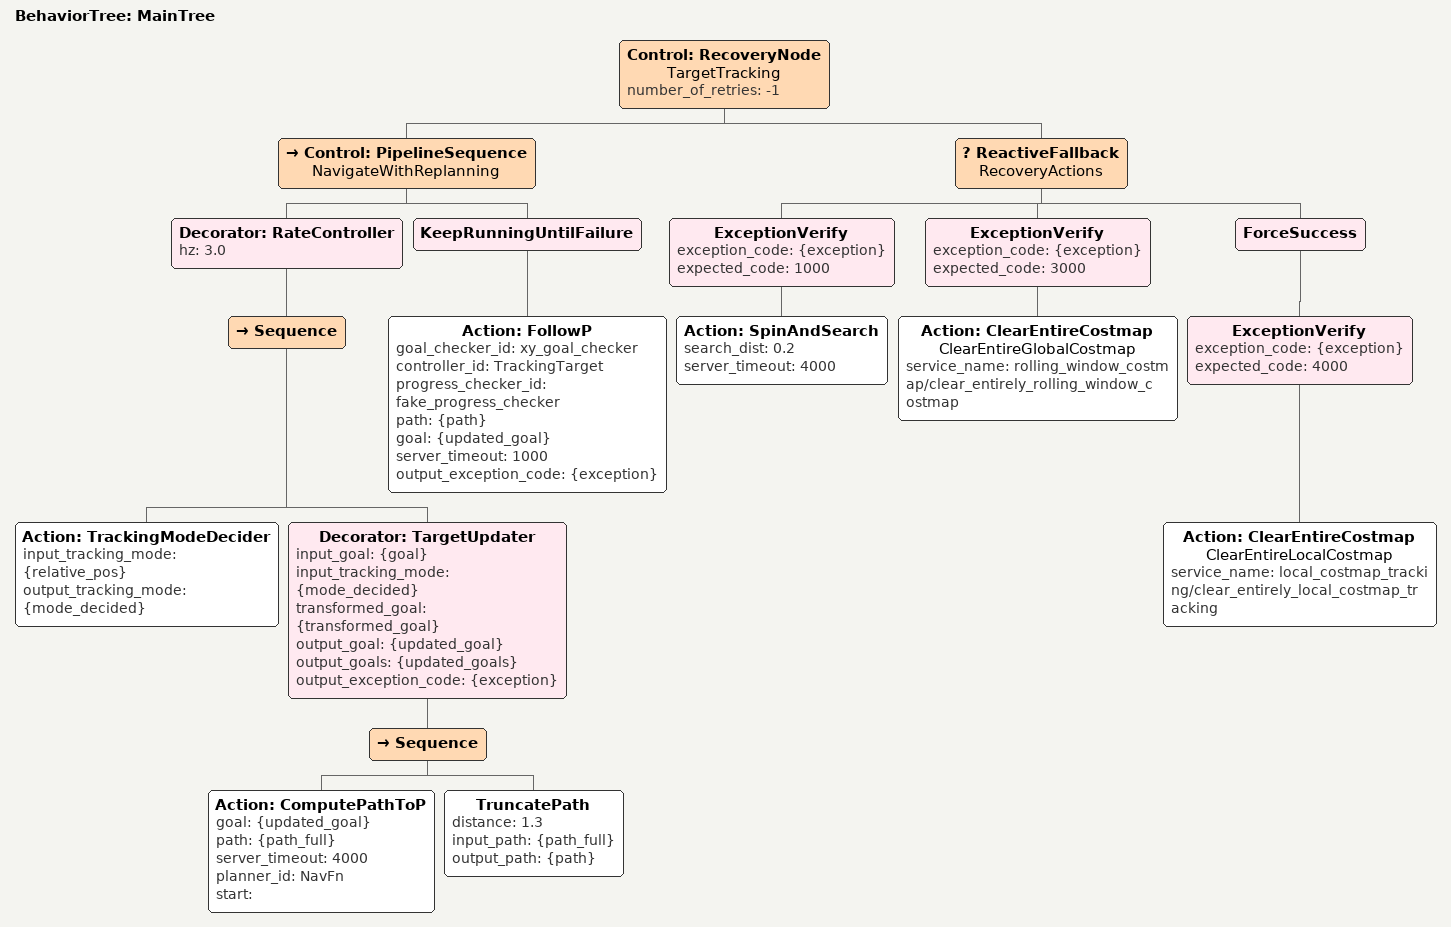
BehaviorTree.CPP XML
<?xml version="1.0"?>
<root main_tree_to_execute="MainTree">
    <BehaviorTree ID="MainTree">
        <Control ID="RecoveryNode" name="TargetTracking" number_of_retries="-1">
            <Control ID="PipelineSequence" name="NavigateWithReplanning">
                <Decorator ID="RateController" hz="3.0">
                    <Sequence>
                        <Action ID="TrackingModeDecider" input_tracking_mode="{relative_pos}" output_tracking_mode="{mode_decided}"/>
                        <Decorator ID="TargetUpdater" input_goal="{goal}" input_tracking_mode="{mode_decided}" transformed_goal="{transformed_goal}" output_goal="{updated_goal}" output_goals="{updated_goals}" output_exception_code="{exception}" >
                            <Sequence>
                                <Action ID="ComputePathToP" goal="{updated_goal}" path="{path_full}" server_timeout="4000" planner_id="NavFn" start=""/>
                                <TruncatePath distance="1.3" input_path="{path_full}" output_path="{path}"/>
                            </Sequence>
                        </Decorator>
                    </Sequence>
                </Decorator>
                <KeepRunningUntilFailure>
                    <Action ID="FollowP" goal_checker_id="xy_goal_checker" controller_id="TrackingTarget" progress_checker_id="fake_progress_checker" path="{path}" goal="{updated_goal}" server_timeout="1000" output_exception_code="{exception}" />
                </KeepRunningUntilFailure>
            </Control>
            <ReactiveFallback name="RecoveryActions">
                <ExceptionVerify exception_code="{exception}" expected_code="1000">
                    <Action ID="SpinAndSearch" search_dist="0.2" server_timeout="4000"/>
                </ExceptionVerify>
                <ExceptionVerify exception_code="{exception}" expected_code="3000">
                    <Action ID="ClearEntireCostmap" name="ClearEntireGlobalCostmap" service_name="rolling_window_costmap/clear_entirely_rolling_window_costmap"/>
                </ExceptionVerify>
                <ForceSuccess>
                    <ExceptionVerify exception_code="{exception}" expected_code="4000">
                        <Action ID="ClearEntireCostmap" name="ClearEntireLocalCostmap" service_name="local_costmap_tracking/clear_entirely_local_costmap_tracking"/>
                    </ExceptionVerify>
                </ForceSuccess>
            </ReactiveFallback>
        </Control>
    </BehaviorTree>
</root>
